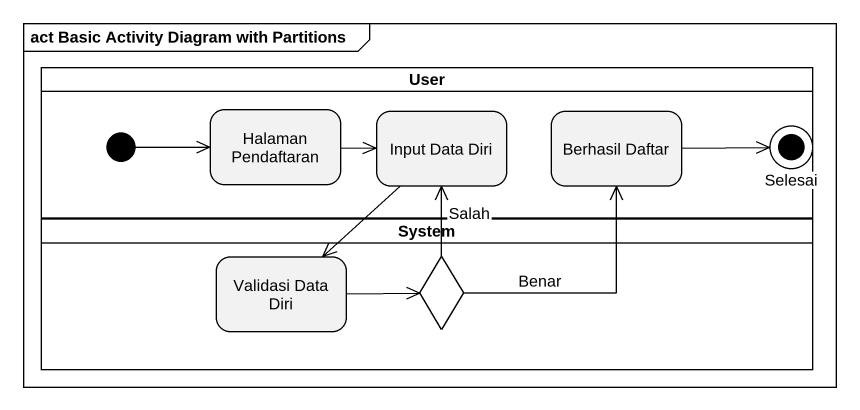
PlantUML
@startuml
mainframe act Basic Activity Diagram with Partitions
hide empty description
state User <<partition>> {
  state "Halaman Pendaftaran" as Halaman_Pendaftaran
  state "Input Data Diri" as Input_Data_Diri
  state "Berhasil Daftar" as Berhasil_Daftar
  state Selesai <<end>>
  [*] -right-> Halaman_Pendaftaran
}
state System <<partition>> {
  state "Validasi Data Diri" as Validasi_Data_Diri
  state choice1 <<choice>>
}
Halaman_Pendaftaran -right-> Input_Data_Diri
Input_Data_Diri --> Validasi_Data_Diri
Berhasil_Daftar -right-> Selesai
Validasi_Data_Diri -right-> choice1
choice1 -up-> Input_Data_Diri : Salah
choice1 -up-> Berhasil_Daftar : Benar
@enduml
